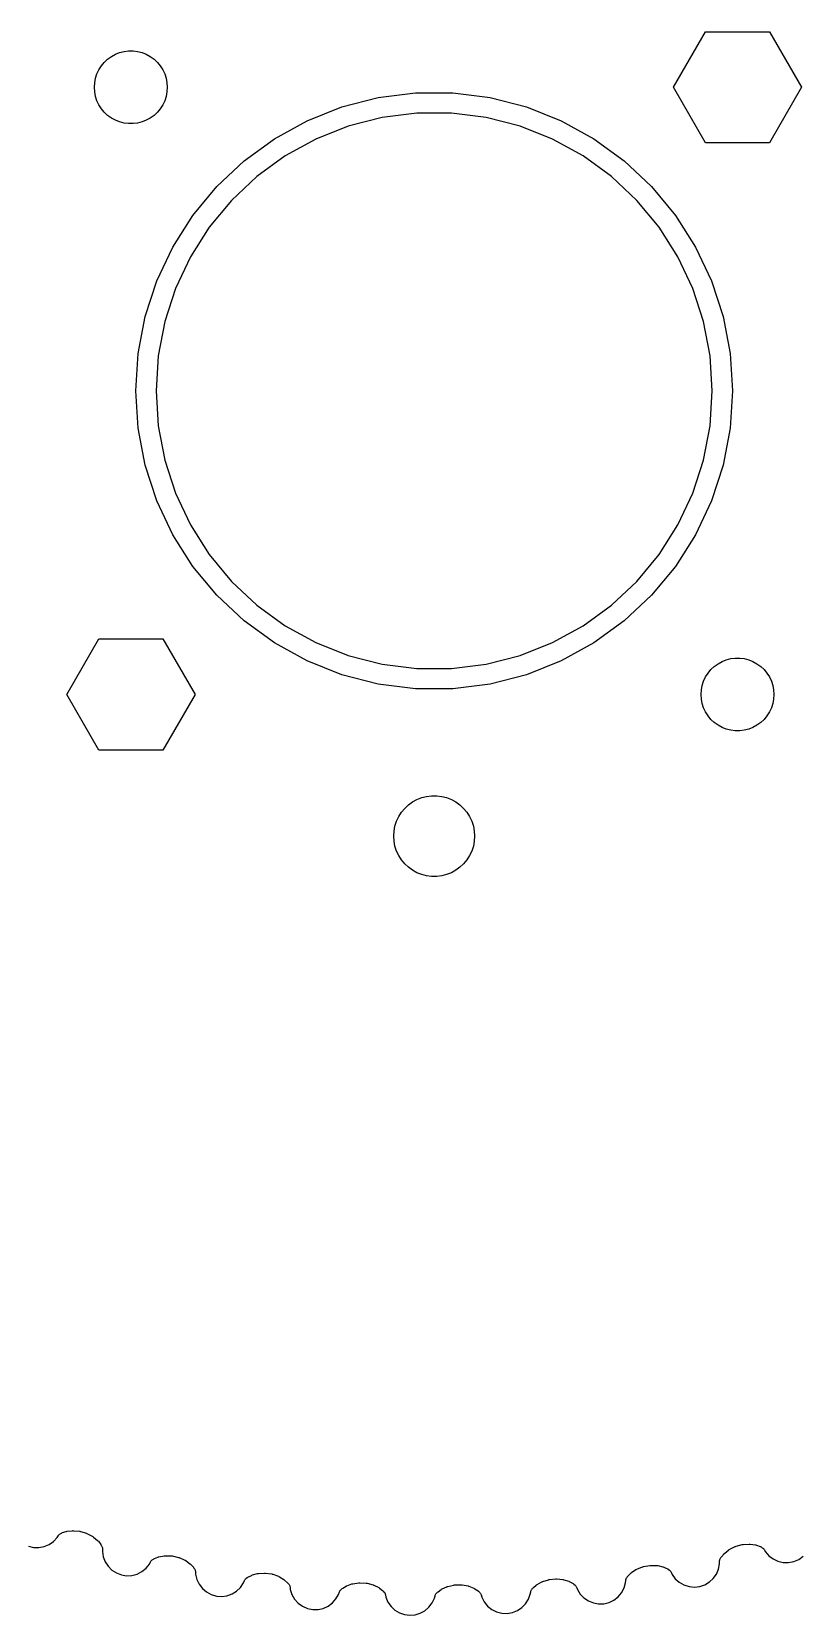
# Model space of a CAD drawing. Header units: metres. Extents: x -60 to 241, y -61 to 61.
# Drawn here: x 160.1 to 198.2, y -60.5 to 17.7 of the extents above; entities that cross this region are included whole.
import ezdxf

# ---------------------------------------------------------------- set-up
doc = ezdxf.new("R2010")
doc.units = ezdxf.units.M

msp = doc.modelspace()

# ---------------------------------------------------------------- linework, layer by layer
for p, q in [((191.827, 15), (193.413, 17.7483)), ((193.413, 17.7483), (196.587, 17.7483)), ((196.587, 17.7483), (198.173, 15)), ((163.853, 16.3869), (164.036, 16.5198)), ((164.036, 16.5198), (164.234, 16.6287)), ((164.234, 16.6287), (164.444, 16.7119)), ((164.444, 16.7119), (164.663, 16.7681)), ((164.663, 16.7681), (164.887, 16.7964)), ((164.887, 16.7964), (165.113, 16.7964)), ((165.113, 16.7964), (165.337, 16.7681)), ((165.337, 16.7681), (165.556, 16.7119)), ((165.556, 16.7119), (165.766, 16.6287)), ((165.766, 16.6287), (165.964, 16.5198)), ((165.964, 16.5198), (166.147, 16.3869)), ((163.257, 15.4476), (163.326, 15.6626)), ((163.326, 15.6626), (163.423, 15.8671)), ((163.423, 15.8671), (163.544, 16.058)), ((163.544, 16.058), (163.688, 16.2322)), ((163.688, 16.2322), (163.853, 16.3869)), ((166.147, 16.3869), (166.312, 16.2322)), ((166.312, 16.2322), (166.456, 16.058)), ((166.456, 16.058), (166.577, 15.8671)), ((166.577, 15.8671), (166.674, 15.6626)), ((166.674, 15.6626), (166.743, 15.4476)), ((163.2, 15), (163.214, 15.2256)), ((163.214, 14.7744), (163.2, 15)), ((163.214, 15.2256), (163.257, 15.4476)), ((166.743, 15.4476), (166.786, 15.2256)), ((166.786, 15.2256), (166.8, 15)), ((166.8, 15), (166.786, 14.7744)), ((193.413, 12.2517), (191.827, 15)), ((198.173, 15), (196.587, 12.2517)), ((163.257, 14.5524), (163.214, 14.7744)), ((163.326, 14.3374), (163.257, 14.5524)), ((163.423, 14.1328), (163.326, 14.3374)), ((163.544, 13.942), (163.423, 14.1328)), ((166.577, 14.1328), (166.456, 13.942)), ((166.674, 14.3374), (166.577, 14.1328)), ((166.743, 14.5524), (166.674, 14.3374)), ((166.786, 14.7744), (166.743, 14.5524)), ((175.442, 14.0281), (177.236, 14.4887)), ((177.236, 14.4887), (179.074, 14.7209)), ((179.074, 14.7209), (180.926, 14.7209)), ((180.926, 14.7209), (182.764, 14.4887)), ((182.764, 14.4887), (184.558, 14.0281)), ((163.688, 13.7678), (163.544, 13.942)), ((163.853, 13.6131), (163.688, 13.7678)), ((164.036, 13.4802), (163.853, 13.6131)), ((164.234, 13.3713), (164.036, 13.4802)), ((164.444, 13.2881), (164.234, 13.3713)), ((165.766, 13.3713), (165.556, 13.2881)), ((165.964, 13.4802), (165.766, 13.3713)), ((166.147, 13.6131), (165.964, 13.4802)), ((166.312, 13.7678), (166.147, 13.6131)), ((166.456, 13.942), (166.312, 13.7678)), ((172.097, 12.4538), (173.72, 13.3462)), ((173.72, 13.3462), (175.442, 14.0281)), ((177.424, 13.5064), (175.751, 13.077)), ((179.137, 13.7229), (177.424, 13.5064)), ((180.863, 13.7229), (179.137, 13.7229)), ((182.576, 13.5064), (180.863, 13.7229)), ((184.249, 13.077), (182.576, 13.5064)), ((184.558, 14.0281), (186.28, 13.3462)), ((186.28, 13.3462), (187.903, 12.4538)), ((164.663, 13.2319), (164.444, 13.2881)), ((164.887, 13.2036), (164.663, 13.2319)), ((165.113, 13.2036), (164.887, 13.2036)), ((165.337, 13.2319), (165.113, 13.2036)), ((165.556, 13.2881), (165.337, 13.2319)), ((175.751, 13.077), (174.146, 12.4414)), ((185.854, 12.4414), (184.249, 13.077)), ((170.598, 11.3651), (172.097, 12.4538)), ((174.146, 12.4414), (172.632, 11.6095)), ((187.368, 11.6095), (185.854, 12.4414)), ((187.903, 12.4538), (189.402, 11.3651)), ((196.587, 12.2517), (193.413, 12.2517)), ((169.248, 10.0971), (170.598, 11.3651)), ((172.632, 11.6095), (171.235, 10.5945)), ((188.765, 10.5945), (187.368, 11.6095)), ((189.402, 11.3651), (190.752, 10.0971)), ((171.235, 10.5945), (169.977, 9.41252)), ((190.023, 9.41252), (188.765, 10.5945)), ((168.067, 8.66983), (169.248, 10.0971)), ((169.977, 9.41252), (168.876, 8.08205)), ((191.124, 8.08205), (190.023, 9.41252)), ((190.752, 10.0971), (191.933, 8.66983)), ((167.074, 7.10587), (168.067, 8.66983)), ((191.933, 8.66983), (192.926, 7.10587)), ((168.876, 8.08205), (167.951, 6.6241)), ((192.049, 6.6241), (191.124, 8.08205)), ((166.286, 5.42982), (167.074, 7.10587)), ((192.926, 7.10587), (193.714, 5.42982)), ((167.951, 6.6241), (167.216, 5.06171)), ((192.784, 5.06171), (192.049, 6.6241)), ((165.713, 3.66817), (166.286, 5.42982)), ((167.216, 5.06171), (166.682, 3.41948)), ((193.318, 3.41948), (192.784, 5.06171)), ((193.714, 5.42982), (194.287, 3.66817)), ((165.366, 1.84866), (165.713, 3.66817)), ((166.682, 3.41948), (166.358, 1.72333)), ((193.642, 1.72333), (193.318, 3.41948)), ((194.287, 3.66817), (194.634, 1.84866)), ((165.25, 0), (165.366, 1.84866)), ((166.358, 1.72333), (166.25, 0)), ((193.75, 0), (193.642, 1.72333)), ((194.634, 1.84866), (194.75, 0)), ((165.366, -1.84866), (165.25, 0)), ((166.25, 0), (166.358, -1.72333)), ((193.642, -1.72333), (193.75, 0)), ((194.75, 0), (194.634, -1.84866)), ((165.713, -3.66817), (165.366, -1.84866)), ((166.358, -1.72333), (166.682, -3.41948)), ((193.318, -3.41948), (193.642, -1.72333)), ((194.634, -1.84866), (194.287, -3.66817)), ((166.286, -5.42982), (165.713, -3.66817)), ((166.682, -3.41948), (167.216, -5.06171)), ((192.784, -5.06171), (193.318, -3.41948)), ((194.287, -3.66817), (193.714, -5.42982)), ((167.074, -7.10587), (166.286, -5.42982)), ((167.216, -5.06171), (167.951, -6.6241)), ((192.049, -6.6241), (192.784, -5.06171)), ((193.714, -5.42982), (192.926, -7.10587)), ((167.951, -6.6241), (168.876, -8.08205)), ((191.124, -8.08205), (192.049, -6.6241)), ((168.067, -8.66983), (167.074, -7.10587)), ((192.926, -7.10587), (191.933, -8.66983)), ((168.876, -8.08205), (169.977, -9.41252)), ((190.023, -9.41252), (191.124, -8.08205)), ((169.248, -10.0971), (168.067, -8.66983)), ((191.933, -8.66983), (190.752, -10.0971)), ((170.598, -11.3651), (169.248, -10.0971)), ((169.977, -9.41252), (171.235, -10.5945)), ((188.765, -10.5945), (190.023, -9.41252)), ((190.752, -10.0971), (189.402, -11.3651)), ((171.235, -10.5945), (172.632, -11.6095)), ((187.368, -11.6095), (188.765, -10.5945)), ((172.097, -12.4538), (170.598, -11.3651)), ((172.632, -11.6095), (174.146, -12.4414)), ((185.854, -12.4414), (187.368, -11.6095)), ((189.402, -11.3651), (187.903, -12.4538)), ((161.827, -15), (163.413, -12.2517)), ((163.413, -12.2517), (166.587, -12.2517)), ((166.587, -12.2517), (168.173, -15)), ((173.72, -13.3462), (172.097, -12.4538)), ((174.146, -12.4414), (175.751, -13.077)), ((184.249, -13.077), (185.854, -12.4414)), ((187.903, -12.4538), (186.28, -13.3462)), ((175.751, -13.077), (177.424, -13.5064)), ((182.576, -13.5064), (184.249, -13.077)), ((194.234, -13.3713), (194.444, -13.2881)), ((194.444, -13.2881), (194.663, -13.2319)), ((194.663, -13.2319), (194.887, -13.2036)), ((194.887, -13.2036), (195.113, -13.2036)), ((195.113, -13.2036), (195.337, -13.2319)), ((195.337, -13.2319), (195.556, -13.2881)), ((195.556, -13.2881), (195.766, -13.3713)), ((175.442, -14.0281), (173.72, -13.3462)), ((177.236, -14.4887), (175.442, -14.0281)), ((177.424, -13.5064), (179.137, -13.7229)), ((179.137, -13.7229), (180.863, -13.7229)), ((180.863, -13.7229), (182.576, -13.5064)), ((184.558, -14.0281), (182.764, -14.4887)), ((186.28, -13.3462), (184.558, -14.0281)), ((193.423, -14.1328), (193.544, -13.942)), ((193.544, -13.942), (193.688, -13.7678)), ((193.688, -13.7678), (193.853, -13.6131)), ((193.853, -13.6131), (194.036, -13.4802)), ((194.036, -13.4802), (194.234, -13.3713)), ((195.766, -13.3713), (195.964, -13.4802)), ((195.964, -13.4802), (196.147, -13.6131)), ((196.147, -13.6131), (196.312, -13.7678)), ((196.312, -13.7678), (196.456, -13.942)), ((196.456, -13.942), (196.577, -14.1328)), ((179.074, -14.7209), (177.236, -14.4887)), ((180.926, -14.7209), (179.074, -14.7209)), ((182.764, -14.4887), (180.926, -14.7209)), ((193.2, -15), (193.214, -14.7744)), ((193.214, -14.7744), (193.257, -14.5524)), ((193.257, -14.5524), (193.326, -14.3374)), ((193.326, -14.3374), (193.423, -14.1328)), ((196.577, -14.1328), (196.674, -14.3374)), ((196.674, -14.3374), (196.743, -14.5524)), ((196.743, -14.5524), (196.786, -14.7744)), ((196.786, -14.7744), (196.8, -15)), ((163.413, -17.7483), (161.827, -15)), ((168.173, -15), (166.587, -17.7483)), ((193.214, -15.2256), (193.2, -15)), ((193.257, -15.4476), (193.214, -15.2256)), ((193.326, -15.6626), (193.257, -15.4476)), ((196.743, -15.4476), (196.674, -15.6626)), ((196.786, -15.2256), (196.743, -15.4476)), ((196.8, -15), (196.786, -15.2256)), ((193.423, -15.8671), (193.326, -15.6626)), ((193.544, -16.058), (193.423, -15.8671)), ((193.688, -16.2322), (193.544, -16.058)), ((193.853, -16.3869), (193.688, -16.2322)), ((194.036, -16.5198), (193.853, -16.3869)), ((196.147, -16.3869), (195.964, -16.5198)), ((196.312, -16.2322), (196.147, -16.3869)), ((196.456, -16.058), (196.312, -16.2322)), ((196.577, -15.8671), (196.456, -16.058)), ((196.674, -15.6626), (196.577, -15.8671)), ((194.234, -16.6287), (194.036, -16.5198)), ((194.444, -16.7119), (194.234, -16.6287)), ((194.663, -16.7681), (194.444, -16.7119)), ((194.887, -16.7964), (194.663, -16.7681)), ((195.113, -16.7964), (194.887, -16.7964)), ((195.337, -16.7681), (195.113, -16.7964)), ((195.556, -16.7119), (195.337, -16.7681)), ((195.766, -16.6287), (195.556, -16.7119)), ((195.964, -16.5198), (195.766, -16.6287)), ((166.587, -17.7483), (163.413, -17.7483)), ((178.725, -20.459), (178.928, -20.3113)), ((178.928, -20.3113), (179.148, -20.1903)), ((179.148, -20.1903), (179.382, -20.0979)), ((179.382, -20.0979), (179.625, -20.0354)), ((179.625, -20.0354), (179.874, -20.0039)), ((179.874, -20.0039), (180.126, -20.0039)), ((180.126, -20.0039), (180.375, -20.0354)), ((180.375, -20.0354), (180.618, -20.0979)), ((180.618, -20.0979), (180.852, -20.1903)), ((180.852, -20.1903), (181.072, -20.3113)), ((181.072, -20.3113), (181.275, -20.459)), ((178.14, -21.2637), (178.247, -21.0365)), ((178.247, -21.0365), (178.382, -20.8244)), ((178.382, -20.8244), (178.542, -20.6309)), ((178.542, -20.6309), (178.725, -20.459)), ((181.275, -20.459), (181.458, -20.6309)), ((181.458, -20.6309), (181.618, -20.8244)), ((181.618, -20.8244), (181.753, -21.0365)), ((181.753, -21.0365), (181.86, -21.2637)), ((178, -22), (178.016, -21.7493)), ((178.016, -21.7493), (178.063, -21.5026)), ((178.063, -21.5026), (178.14, -21.2637)), ((181.86, -21.2637), (181.937, -21.5026)), ((181.937, -21.5026), (181.984, -21.7493)), ((181.984, -21.7493), (182, -22)), ((178.016, -22.2507), (178, -22)), ((178.063, -22.4974), (178.016, -22.2507)), ((178.14, -22.7362), (178.063, -22.4974)), ((181.937, -22.4974), (181.86, -22.7362)), ((181.984, -22.2507), (181.937, -22.4974)), ((182, -22), (181.984, -22.2507)), ((178.247, -22.9635), (178.14, -22.7362)), ((178.382, -23.1756), (178.247, -22.9635)), ((178.542, -23.3691), (178.382, -23.1756)), ((178.725, -23.541), (178.542, -23.3691)), ((181.458, -23.3691), (181.275, -23.541)), ((181.618, -23.1756), (181.458, -23.3691)), ((181.753, -22.9635), (181.618, -23.1756)), ((181.86, -22.7362), (181.753, -22.9635)), ((178.928, -23.6886), (178.725, -23.541)), ((179.148, -23.8096), (178.928, -23.6886)), ((179.382, -23.9021), (179.148, -23.8096)), ((179.625, -23.9646), (179.382, -23.9021)), ((179.874, -23.996), (179.625, -23.9646)), ((180.126, -23.996), (179.874, -23.996)), ((180.375, -23.9646), (180.126, -23.996)), ((180.618, -23.9021), (180.375, -23.9646)), ((180.852, -23.8096), (180.618, -23.9021)), ((181.072, -23.6886), (180.852, -23.8096)), ((181.275, -23.541), (181.072, -23.6886)), ((161.856, -56.3463), (162.114, -56.3188)), ((162.114, -56.3188), (162.133, -56.3174)), ((162.133, -56.3174), (162.164, -56.3185)), ((162.164, -56.3185), (162.462, -56.347)), ((159.933, -57.0894), (160.19, -57.1504)), ((160.454, -57.1567), (160.713, -57.108)), ((160.713, -57.108), (160.957, -57.0063)), ((160.957, -57.0063), (161.174, -56.8562)), ((161.174, -56.8562), (161.356, -56.6641)), ((161.356, -56.6641), (161.42, -56.5586)), ((161.42, -56.5586), (161.441, -56.5295)), ((161.441, -56.5295), (161.462, -56.5066)), ((161.462, -56.5066), (161.487, -56.4865)), ((161.487, -56.4865), (161.513, -56.4697)), ((161.513, -56.4697), (161.577, -56.4347)), ((161.577, -56.4347), (161.592, -56.4268)), ((161.592, -56.4268), (161.622, -56.4155)), ((161.622, -56.4155), (161.807, -56.3566)), ((161.807, -56.3566), (161.825, -56.3516)), ((161.825, -56.3516), (161.856, -56.3463)), ((162.462, -56.347), (162.481, -56.3496)), ((162.481, -56.3496), (162.511, -56.3569)), ((162.511, -56.3569), (162.81, -56.4487)), ((162.81, -56.4487), (162.828, -56.4551)), ((162.828, -56.4551), (162.856, -56.4684)), ((162.856, -56.4684), (163.119, -56.612)), ((163.119, -56.612), (163.135, -56.6218)), ((163.135, -56.6218), (163.16, -56.6405)), ((163.16, -56.6405), (163.358, -56.808)), ((163.358, -56.808), (163.372, -56.8207)), ((163.372, -56.8207), (163.393, -56.8441)), ((163.393, -56.8441), (163.513, -56.9969)), ((163.513, -56.9969), (163.523, -57.011)), ((163.523, -57.011), (163.539, -57.0381)), ((163.539, -57.0381), (163.572, -57.1027)), ((163.572, -57.1027), (163.586, -57.1356)), ((194.617, -57.2384), (194.885, -57.1053)), ((194.885, -57.1053), (194.903, -57.0975)), ((194.903, -57.0975), (194.932, -57.0875)), ((194.932, -57.0875), (195.234, -57.0077)), ((195.234, -57.0077), (195.253, -57.0035)), ((195.253, -57.0035), (195.284, -56.9998)), ((195.284, -56.9998), (195.583, -56.9831)), ((195.583, -56.9831), (195.602, -56.9827)), ((195.602, -56.9827), (195.633, -56.9853)), ((195.633, -56.9853), (195.89, -57.0231)), ((195.89, -57.0231), (195.908, -57.0265)), ((195.908, -57.0265), (195.938, -57.0353)), ((195.938, -57.0353), (196.121, -57.1015)), ((196.121, -57.1015), (196.137, -57.108)), ((196.137, -57.108), (196.165, -57.1225)), ((160.19, -57.1504), (160.454, -57.1567)), ((163.586, -57.1356), (163.594, -57.1659)), ((163.599, -57.2284), (163.593, -57.3519)), ((163.593, -57.3519), (163.635, -57.6127)), ((163.594, -57.1659), (163.599, -57.197)), ((163.599, -57.197), (163.599, -57.2284)), ((163.635, -57.6127), (163.731, -57.859)), ((163.731, -57.859), (163.875, -58.0801)), ((165.917, -57.9663), (165.973, -57.856)), ((165.973, -57.856), (165.991, -57.8253)), ((165.991, -57.8253), (166.01, -57.8008)), ((166.01, -57.8008), (166.033, -57.7789)), ((166.033, -57.7789), (166.058, -57.76)), ((166.058, -57.76), (166.119, -57.7201)), ((166.119, -57.7201), (166.134, -57.7109)), ((166.134, -57.7109), (166.162, -57.6973)), ((166.162, -57.6973), (166.342, -57.6239)), ((166.342, -57.6239), (166.36, -57.6175)), ((166.36, -57.6175), (166.39, -57.6097)), ((166.39, -57.6097), (166.645, -57.5618)), ((166.645, -57.5618), (166.663, -57.559)), ((166.663, -57.559), (166.695, -57.5575)), ((166.695, -57.5575), (166.994, -57.5623)), ((166.994, -57.5623), (167.013, -57.5634)), ((167.013, -57.5634), (167.044, -57.5683)), ((167.044, -57.5683), (167.349, -57.6361)), ((167.349, -57.6361), (167.368, -57.641)), ((167.368, -57.641), (167.397, -57.652)), ((167.397, -57.652), (167.67, -57.7742)), ((167.67, -57.7742), (167.687, -57.7827)), ((167.687, -57.7827), (167.714, -57.7994)), ((167.714, -57.7994), (167.924, -57.9507)), ((194.113, -57.8353), (194.115, -57.7996)), ((194.114, -57.9588), (194.113, -57.8353)), ((194.115, -57.7996), (194.121, -57.7688)), ((194.121, -57.7688), (194.131, -57.739)), ((194.131, -57.739), (194.145, -57.7107)), ((194.145, -57.7107), (194.18, -57.6474)), ((194.18, -57.6474), (194.189, -57.6325)), ((194.189, -57.6325), (194.208, -57.6073)), ((194.208, -57.6073), (194.334, -57.4595)), ((194.334, -57.4595), (194.347, -57.4456)), ((194.347, -57.4456), (194.37, -57.4248)), ((194.37, -57.4248), (194.575, -57.2653)), ((194.575, -57.2653), (194.59, -57.2541)), ((194.59, -57.2541), (194.617, -57.2384)), ((196.165, -57.1225), (196.227, -57.16)), ((196.227, -57.16), (196.256, -57.1806)), ((196.256, -57.1806), (196.279, -57.202)), ((196.279, -57.202), (196.3, -57.2261)), ((196.3, -57.2261), (196.317, -57.2525)), ((196.317, -57.2525), (196.377, -57.3605)), ((196.377, -57.3605), (196.55, -57.5597)), ((196.55, -57.5597), (196.761, -57.7183)), ((196.761, -57.7183), (197.001, -57.8296)), ((197.001, -57.8296), (197.259, -57.8886)), ((197.259, -57.8886), (197.523, -57.8928)), ((197.523, -57.8928), (197.782, -57.842)), ((197.782, -57.842), (198.025, -57.7385)), ((198.025, -57.7385), (198.241, -57.5865)), ((163.875, -58.0801), (164.063, -58.2663)), ((164.063, -58.2663), (164.285, -58.4094)), ((164.285, -58.4094), (164.532, -58.5033)), ((164.532, -58.5033), (164.793, -58.5437)), ((164.793, -58.5437), (165.057, -58.529)), ((165.057, -58.529), (165.312, -58.4597)), ((165.312, -58.4597), (165.546, -58.3391)), ((165.546, -58.3391), (165.751, -58.1721)), ((165.751, -58.1721), (165.917, -57.9663)), ((167.924, -57.9507), (167.939, -57.9622)), ((167.939, -57.9622), (167.961, -57.9839)), ((167.961, -57.9839), (168.093, -58.1266)), ((168.093, -58.1266), (168.105, -58.1399)), ((168.105, -58.1399), (168.123, -58.1655)), ((168.123, -58.1655), (168.161, -58.2273)), ((168.161, -58.2273), (168.177, -58.2591)), ((168.177, -58.2591), (168.188, -58.2886)), ((168.188, -58.2886), (168.195, -58.3193)), ((168.195, -58.3193), (168.198, -58.3505)), ((168.198, -58.3505), (168.202, -58.4741)), ((168.202, -58.4741), (168.264, -58.7308)), ((170.668, -58.7059), (170.691, -58.6851)), ((170.691, -58.6851), (170.748, -58.6405)), ((170.748, -58.6405), (170.763, -58.6302)), ((170.763, -58.6302), (170.79, -58.6143)), ((170.79, -58.6143), (170.963, -58.5269)), ((170.963, -58.5269), (170.98, -58.5191)), ((170.98, -58.5191), (171.01, -58.5089)), ((171.01, -58.5089), (171.26, -58.4409)), ((171.26, -58.4409), (171.279, -58.4366)), ((171.279, -58.4366), (171.31, -58.4327)), ((171.31, -58.4327), (171.608, -58.4137)), ((171.608, -58.4137), (171.627, -58.4132)), ((171.627, -58.4132), (171.659, -58.4156)), ((171.659, -58.4156), (171.968, -58.459)), ((171.968, -58.459), (171.987, -58.4624)), ((171.987, -58.4624), (172.017, -58.471)), ((172.017, -58.471), (172.299, -58.5712)), ((172.299, -58.5712), (172.317, -58.5783)), ((172.317, -58.5783), (172.345, -58.5929)), ((172.345, -58.5929), (172.566, -58.7269)), ((189.487, -58.708), (189.499, -58.6791)), ((189.499, -58.6791), (189.515, -58.652)), ((189.515, -58.652), (189.555, -58.5918)), ((189.555, -58.5918), (189.565, -58.5776)), ((189.565, -58.5776), (189.586, -58.5541)), ((189.586, -58.5541), (189.724, -58.4167)), ((189.724, -58.4167), (189.738, -58.4039)), ((189.738, -58.4039), (189.763, -58.385)), ((189.763, -58.385), (189.979, -58.2422)), ((189.979, -58.2422), (189.995, -58.2323)), ((189.995, -58.2323), (190.023, -58.2188)), ((190.023, -58.2188), (190.301, -58.1074)), ((190.301, -58.1074), (190.319, -58.101)), ((190.319, -58.101), (190.35, -58.0935)), ((190.35, -58.0935), (190.657, -58.0378)), ((190.657, -58.0378), (190.676, -58.0351)), ((190.676, -58.0351), (190.707, -58.0339)), ((190.707, -58.0339), (191.006, -58.041)), ((191.006, -58.041), (191.025, -58.0422)), ((191.025, -58.0422), (191.056, -58.0473)), ((191.056, -58.0473), (191.309, -58.1053)), ((191.309, -58.1053), (191.327, -58.1102)), ((191.327, -58.1102), (191.356, -58.1214)), ((191.356, -58.1214), (191.533, -58.2018)), ((191.533, -58.2018), (191.549, -58.2096)), ((191.549, -58.2096), (191.576, -58.2263)), ((191.576, -58.2263), (191.635, -58.2686)), ((191.635, -58.2686), (191.662, -58.2914)), ((191.662, -58.2914), (191.683, -58.3146)), ((191.683, -58.3146), (191.701, -58.3402)), ((191.701, -58.3402), (191.716, -58.3679)), ((191.716, -58.3679), (191.768, -58.4804)), ((191.768, -58.4804), (191.925, -58.6927)), ((193.608, -58.8538), (193.803, -58.6752)), ((193.803, -58.6752), (193.956, -58.4601)), ((193.956, -58.4601), (194.061, -58.2177)), ((194.061, -58.2177), (194.114, -57.9588)), ((168.264, -58.7308), (168.379, -58.9687)), ((168.379, -58.9687), (168.541, -59.1776)), ((168.541, -59.1776), (168.742, -59.3483)), ((168.742, -59.3483), (168.975, -59.4733)), ((169.754, -59.5312), (170.003, -59.442)), ((170.003, -59.442), (170.227, -59.303)), ((170.227, -59.303), (170.418, -59.1203)), ((170.418, -59.1203), (170.567, -58.9019)), ((170.567, -58.9019), (170.614, -58.7875)), ((170.614, -58.7875), (170.629, -58.7555)), ((170.629, -58.7555), (170.647, -58.7295)), ((170.647, -58.7295), (170.668, -58.7059)), ((172.566, -58.7269), (172.582, -58.7373)), ((172.582, -58.7373), (172.606, -58.7571)), ((172.606, -58.7571), (172.749, -58.8889)), ((172.749, -58.8889), (172.762, -58.9012)), ((172.762, -58.9012), (172.782, -58.9253)), ((172.782, -58.9253), (172.825, -58.9839)), ((172.825, -58.9839), (172.843, -59.0142)), ((172.843, -59.0142), (172.856, -59.0428)), ((172.856, -59.0428), (172.866, -59.0729)), ((172.866, -59.0729), (172.871, -59.1038)), ((172.871, -59.1038), (172.885, -59.2267)), ((172.885, -59.2267), (172.968, -59.4775)), ((175.145, -59.6947), (175.276, -59.4653)), ((175.276, -59.4653), (175.314, -59.3475)), ((175.314, -59.3475), (175.327, -59.3143)), ((175.327, -59.3143), (175.343, -59.2869)), ((175.343, -59.2869), (175.361, -59.2618)), ((175.361, -59.2618), (175.383, -59.2391)), ((175.383, -59.2391), (175.437, -59.1901)), ((175.437, -59.1901), (175.45, -59.1788)), ((175.45, -59.1788), (175.476, -59.1608)), ((175.476, -59.1608), (175.642, -59.0598)), ((175.642, -59.0598), (175.658, -59.0507)), ((175.658, -59.0507), (175.687, -59.0382)), ((175.687, -59.0382), (175.931, -58.9506)), ((175.931, -58.9506), (175.949, -58.9448)), ((175.949, -58.9448), (175.98, -58.9384)), ((175.98, -58.9384), (176.276, -58.8958)), ((176.276, -58.8958), (176.295, -58.8938)), ((176.295, -58.8938), (176.326, -58.8937)), ((176.326, -58.8937), (176.638, -58.9123)), ((176.638, -58.9123), (176.657, -58.9142)), ((176.657, -58.9142), (176.688, -58.9204)), ((176.688, -58.9204), (176.977, -58.9979)), ((176.977, -58.9979), (176.995, -59.0036)), ((176.995, -59.0036), (177.024, -59.0159)), ((177.024, -59.0159), (177.256, -59.1319)), ((177.256, -59.1319), (177.272, -59.141)), ((177.272, -59.141), (177.298, -59.1588)), ((177.298, -59.1588), (177.451, -59.2788)), ((177.451, -59.2788), (177.464, -59.2901)), ((177.464, -59.2901), (177.486, -59.3125)), ((177.486, -59.3125), (177.534, -59.3676)), ((177.534, -59.3676), (177.555, -59.3963)), ((177.555, -59.3963), (177.57, -59.4238)), ((177.57, -59.4238), (177.582, -59.453)), ((177.582, -59.453), (177.589, -59.4834)), ((180.054, -59.498), (180.068, -59.4696)), ((180.068, -59.4696), (180.084, -59.443)), ((180.084, -59.443), (180.104, -59.4187)), ((180.104, -59.4187), (180.154, -59.3656)), ((180.154, -59.3656), (180.166, -59.3532)), ((180.166, -59.3532), (180.19, -59.3333)), ((180.19, -59.3333), (180.348, -59.2194)), ((180.348, -59.2194), (180.364, -59.209)), ((180.364, -59.209), (180.391, -59.1942)), ((180.391, -59.1942), (180.627, -59.0875)), ((180.627, -59.0875), (180.645, -59.0803)), ((180.645, -59.0803), (180.675, -59.0715)), ((180.675, -59.0715), (180.967, -59.0055)), ((180.967, -59.0055), (180.986, -59.002)), ((180.986, -59.002), (181.017, -58.9994)), ((181.017, -58.9994), (181.329, -58.9932)), ((181.329, -58.9932), (181.349, -58.9935)), ((181.349, -58.9935), (181.38, -58.9973)), ((181.38, -58.9973), (181.674, -59.0516)), ((181.674, -59.0516), (181.692, -59.0558)), ((181.692, -59.0558), (181.722, -59.0658)), ((181.722, -59.0658), (181.962, -59.163)), ((181.962, -59.163), (181.98, -59.1707)), ((181.98, -59.1707), (182.007, -59.1864)), ((182.007, -59.1864), (182.169, -59.2939)), ((182.169, -59.2939), (182.183, -59.3041)), ((182.183, -59.3041), (182.207, -59.3248)), ((182.207, -59.3248), (182.258, -59.3758)), ((182.258, -59.3758), (182.282, -59.4028)), ((182.282, -59.4028), (182.299, -59.429)), ((182.299, -59.429), (182.313, -59.4571)), ((182.313, -59.4571), (182.323, -59.4868)), ((184.662, -59.7101), (184.755, -59.4628)), ((184.755, -59.4628), (184.774, -59.3405)), ((184.774, -59.3405), (184.781, -59.3056)), ((184.781, -59.3056), (184.792, -59.2761)), ((184.792, -59.2761), (184.807, -59.2483)), ((184.807, -59.2483), (184.825, -59.2225)), ((184.825, -59.2225), (184.87, -59.1657)), ((184.87, -59.1657), (184.881, -59.1524)), ((184.881, -59.1524), (184.904, -59.1306)), ((184.904, -59.1306), (185.052, -59.0046)), ((185.052, -59.0046), (185.067, -58.9929)), ((185.067, -58.9929), (185.093, -58.976)), ((185.093, -58.976), (185.32, -58.8509)), ((185.32, -58.8509), (185.337, -58.8423)), ((185.337, -58.8423), (185.366, -58.8311)), ((185.366, -58.8311), (185.652, -58.7422)), ((185.652, -58.7422), (185.67, -58.7372)), ((185.67, -58.7372), (185.701, -58.7321)), ((185.701, -58.7321), (186.012, -58.7011)), ((186.012, -58.7011), (186.031, -58.6999)), ((186.031, -58.6999), (186.063, -58.7012)), ((186.063, -58.7012), (186.36, -58.732)), ((186.36, -58.732), (186.379, -58.7347)), ((186.379, -58.7347), (186.41, -58.7422)), ((186.41, -58.7422), (186.657, -58.8201)), ((186.657, -58.8201), (186.674, -58.8264)), ((186.674, -58.8264), (186.703, -58.8399)), ((186.703, -58.8399), (186.873, -58.9342)), ((186.873, -58.9342), (186.888, -58.9432)), ((186.888, -58.9432), (186.913, -58.9619)), ((186.913, -58.9619), (186.968, -59.0087)), ((186.968, -59.0087), (186.994, -59.0337)), ((186.994, -59.0337), (187.013, -59.0585)), ((187.013, -59.0585), (187.029, -59.0855)), ((187.029, -59.0855), (187.042, -59.1142)), ((187.042, -59.1142), (187.084, -59.2304)), ((187.084, -59.2304), (187.224, -59.4546)), ((187.224, -59.4546), (187.407, -59.6447)), ((189.097, -59.5863), (189.267, -59.3841)), ((189.267, -59.3841), (189.391, -59.1508)), ((189.391, -59.1508), (189.464, -58.897)), ((189.464, -58.897), (189.473, -58.7737)), ((189.473, -58.7737), (189.478, -58.7382)), ((189.478, -58.7382), (189.487, -58.708)), ((191.925, -58.6927), (192.123, -58.8676)), ((192.123, -58.8676), (192.353, -58.9975)), ((192.353, -58.9975), (192.605, -59.0768)), ((192.605, -59.0768), (192.868, -59.102)), ((192.868, -59.102), (193.13, -59.072)), ((193.13, -59.072), (193.381, -58.988)), ((193.381, -58.988), (193.608, -58.8538)), ((168.975, -59.4733), (169.229, -59.5473)), ((169.229, -59.5473), (169.492, -59.5668)), ((169.492, -59.5668), (169.754, -59.5312)), ((172.968, -59.4775), (173.101, -59.7056)), ((173.101, -59.7056), (173.279, -59.9009)), ((173.279, -59.9009), (173.493, -60.0551)), ((173.493, -60.0551), (173.735, -60.1612)), ((173.735, -60.1612), (173.994, -60.2148)), ((173.994, -60.2148), (174.258, -60.2134)), ((174.258, -60.2134), (174.516, -60.1571)), ((174.516, -60.1571), (174.757, -60.0484)), ((174.757, -60.0484), (174.97, -59.892)), ((174.97, -59.892), (175.145, -59.6947)), ((177.589, -59.4834), (177.613, -59.6048)), ((177.613, -59.6048), (177.715, -59.8482)), ((177.715, -59.8482), (177.866, -60.065)), ((177.866, -60.065), (178.059, -60.2456)), ((178.059, -60.2456), (178.285, -60.3822)), ((179.544, -60.2751), (179.744, -60.1023)), ((179.744, -60.1023), (179.904, -59.8917)), ((179.904, -59.8917), (180.016, -59.6526)), ((180.016, -59.6526), (180.044, -59.5322)), ((180.044, -59.5322), (180.054, -59.498)), ((182.323, -59.4868), (182.356, -59.606)), ((182.356, -59.606), (182.477, -59.8405)), ((182.477, -59.8405), (182.645, -60.0446)), ((182.645, -60.0446), (182.852, -60.2094)), ((182.852, -60.2094), (183.088, -60.3276)), ((184.114, -60.2663), (184.335, -60.1208)), ((184.335, -60.1208), (184.52, -59.9326)), ((184.52, -59.9326), (184.662, -59.7101)), ((187.407, -59.6447), (187.626, -59.7924)), ((187.626, -59.7924), (187.871, -59.8915)), ((187.871, -59.8915), (188.131, -59.9375)), ((188.131, -59.9375), (188.395, -59.9284)), ((188.395, -59.9284), (188.652, -59.8646)), ((188.652, -59.8646), (188.889, -59.7489)), ((188.889, -59.7489), (189.097, -59.5863)), ((178.285, -60.3822), (178.535, -60.4688)), ((178.535, -60.4688), (178.797, -60.5016)), ((178.797, -60.5016), (179.06, -60.4793)), ((179.06, -60.4793), (179.313, -60.4026)), ((179.313, -60.4026), (179.544, -60.2751)), ((183.088, -60.3276), (183.344, -60.3941)), ((183.344, -60.3941), (183.607, -60.406)), ((183.607, -60.406), (183.868, -60.3628)), ((183.868, -60.3628), (184.114, -60.2663))]:
    msp.add_line(p, q)

doc.saveas('drawing.dxf')
